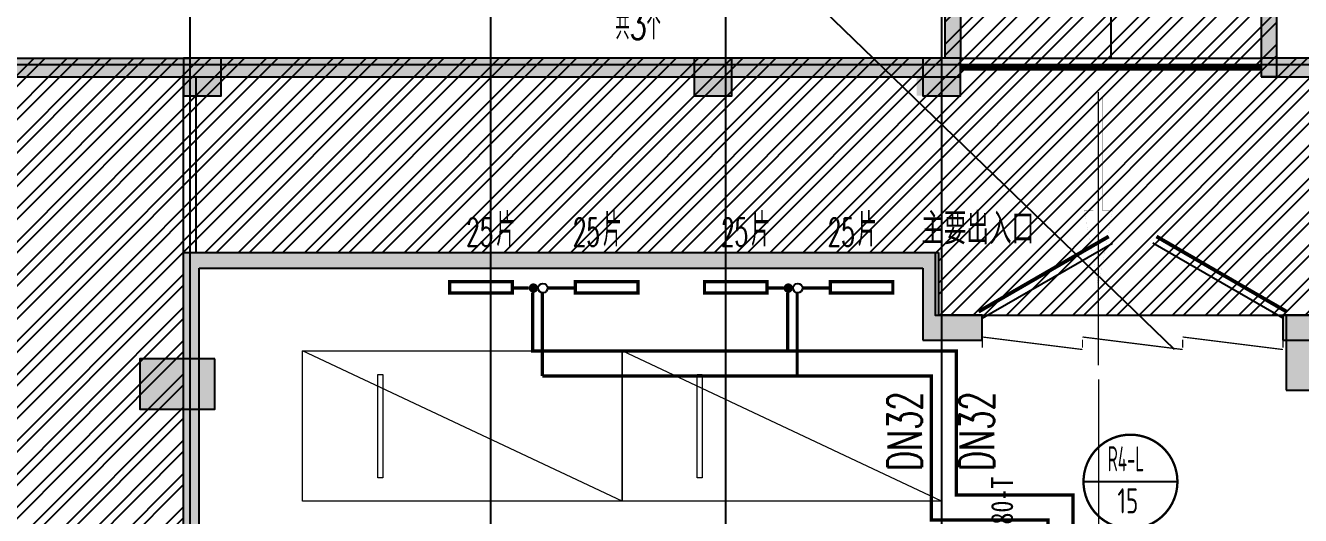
# Model space of a CAD drawing. Extents: x -888467 to -675969, y -675351 to -419232.
# Drawn here: x -839315 to -818960, y -610295 to -602476 of the extents above; entities that cross this region are included whole.
import ezdxf
from ezdxf.enums import TextEntityAlignment as Align

# ---------------------------------------------------------------- set-up
doc = ezdxf.new("R2010")
doc.units = 0
doc.header["$LTSCALE"] = 1000
doc.linetypes.add('DASH', pattern=[0.35, 0.25, -0.1])
doc.layers.get('0').update_dxf_attribs({"linetype": 'CONTINUOUS'})
for name, color, linetype in [('0-供暖管道管径标注', 4, 'CONTINUOUS'), ('2-房间名称', 7, 'CONTINUOUS'), ('3-建筑', 7, 'CONTINUOUS'), ('3-淡显', 8, 'CONTINUOUS'), ('DIM_IDEN', 3, 'CONTINUOUS'), ('DIM_LEAD', 3, 'CONTINUOUS'), ('DOTE', 252, 'CONTINUOUS'), ('H-fujian', 7, 'CONTINUOUS'), ('PIPE-暖供水', 3, 'CONTINUOUS'), ('PIPE-暖回支管', 4, 'DASH'), ('PIPE-暖回水', 1, 'DASH'), ('PUB_HATCH', 8, 'CONTINUOUS'), ('TEXT-散热器', 7, 'CONTINUOUS'), ('TH-散热器', 4, 'CONTINUOUS'), ('VPIPE-暖供水', 3, 'CONTINUOUS'), ('VPIPE-暖回水', 2, 'DASH'), ('公用-影线', 8, 'CONTINUOUS'), ('建筑-墙体', 2, 'CONTINUOUS'), ('建筑-柱子', 2, 'CONTINUOUS'), ('建筑层', 253, 'CONTINUOUS'), ('抗震支吊架', 2, 'CONTINUOUS'), ('结构柱子', 253, 'CONTINUOUS'), ('覆土', 7, 'CONTINUOUS')]:
    doc.layers.add(name, color=color, linetype=linetype)
doc.layers.add('3-深度淡显', color=252, linetype='CONTINUOUS', lineweight=0)
doc.styles.add('_TCH_DIM', font='simplex.shx', dxfattribs={"width": 0.6, "bigfont": 'gbcbig.shx'})
doc.styles.add('_THVAC_DIM', font='simplex.shx', dxfattribs={"width": 0.8, "height": 3.5, "bigfont": 'gbcbig.shx'})
doc.styles.add('kzcad', font='', dxfattribs={"width": 0.8})
doc.styles.get("Standard").update_dxf_attribs({"font": 'GBENOR', "bigfont": 'GBCBIG'})
doc.styles.add('设备标注', font='simplex.shx', dxfattribs={"width": 0.7058823529411765, "bigfont": 'gbcbig.shx'})
doc.styles.get('kzcad').set_extended_font_data('SimSun')

# ---------------------------------------------------------------- blocks, each defined once
blk = doc.blocks.new('*U117')
at = {"layer": 'H-fujian', "color": 30, "const_width": 20}
blk.add_lwpolyline([(-4873.906009129016, -3672.561507411954), (-3273.906009129227, -3672.561507411955), (-3273.906009129227, -3872.56150741189), (-4873.906009129016, -3872.56150741189)], close=True, dxfattribs=at)
blk.add_lwpolyline([(-3273.906009129227, -3872.56150741189), (-4873.906009129016, -3672.561507411954)], dxfattribs=at)
blk = doc.blocks.new('_FZH')
blk.add_lwpolyline([(-0.5, -0.5), (0.5, -0.5), (0.5, 0.5), (-0.5, 0.5)], close=True)
at = {"layer": 'PUB_HATCH'}
blk.add_solid([(-0.5, -0.5), (0.5, -0.5), (-0.5, 0.5), (0.5, 0.5)], dxfattribs=at)
blk = doc.blocks.new('A$C10362422')
at = {"layer": '公用-影线'}
for points in [[(12572.93921361031, 17526.34491122887), (12572.93921361031, 3326.3449112284), (12822.93921361031, 3326.3449112284), (12822.93921361031, 17526.34491122887)], [(7522.939213610487, 3626.3449112284), (7772.939213610487, 3626.3449112284), (7772.939213610429, 8676.3449112284), (7522.939213610429, 8676.3449112284)]]:
    blk.add_hatch(color=256, dxfattribs=at).paths.add_polyline_path(points)
at = {"layer": '建筑-墙体'}
for p, q in [((12572.93921361031, 17526.34491122887), (12572.93921361031, 3326.3449112284)), ((12822.93921361031, 17526.34491122887), (12822.93921361031, 3326.3449112284)), ((7522.939213610429, 9376.3449112284), (7522.939213611477, 3626.344911205117)), ((7772.939213610429, 8426.3449112284), (7772.939213612408, 3626.344911205117)), ((12822.93921361031, 3326.3449112284), (12572.93921361031, 3326.3449112284))]:
    blk.add_line(p, q, dxfattribs=at)
at = {"layer": '覆土'}
blk.add_line((10172.93921361095, 8426.344911228167), (10172.93921360659, 3626.341451190179), dxfattribs=at)
at = {"layer": '建筑-柱子', "xscale": 600, "yscale": 600, "zscale": 600, "rotation": 90}
blk.add_blockref('_FZH', (7472.939213610429, 3326.3449112284), dxfattribs=at)
blk = doc.blocks.new('$DorLib2D$00000207')
at = {"color": 0}
for p, q in [((-0.5000000000014211, 0.03125000000030109), (-0.0669872981058921, 0.2812500000022036)), ((0.5000000000075513, 0.03125000000172751), (0.0669872981120232, 0.2812500000036309))]:
    blk.add_line(p, q, dxfattribs=at)
at = {"color": 0, "const_width": 0.0125}
for points in [[(-0.5125000000014195, 0.05290063509490839), (-0.07948729810591804, 0.3029006350968206)], [(0.5125000000075497, 0.0529006350963348), (0.07948729811205002, 0.3029006350982462)]]:
    blk.add_lwpolyline(points, dxfattribs=at)
blk = doc.blocks.new('$DorLib2D$00000213')
at = {"color": 0, "linetype": 'DASH', "const_width": 0.02}
blk.add_lwpolyline([(0.5, 3.552713678800501e-15), (-0.5, 3.552713678800501e-15)], dxfattribs=at)
blk = doc.blocks.new('A$C2B1B7B0A')
at = {"layer": '结构柱子'}
h = blk.add_hatch(color=253, dxfattribs=at)
h.dxf.hatch_style = 1
h.paths.add_polyline_path([(31899.99747396796, 46499.99808127992), (31299.99747396796, 46499.99808127992), (31299.99747396796, 45899.99808127992), (31899.99747396796, 45899.99808127992)])
h = blk.add_hatch(color=253, dxfattribs=at)
h.dxf.hatch_style = 1
h.paths.add_polyline_path([(40049.99748096778, 46499.99808127992), (39449.99748096778, 46499.99808127992), (39449.99748096778, 45899.99808127992), (40049.99748096778, 45899.99808127992)])
h = blk.add_hatch(color=253, dxfattribs=at)
h.dxf.hatch_style = 1
h.paths.add_polyline_path([(43699.99747396796, 46499.99808127992), (42999.9974741505, 46499.99203820666), (42999.9974741505, 45899.99203820666), (43699.99747396796, 45899.99808127992)])
h = blk.add_hatch(color=253, dxfattribs=at)
h.dxf.hatch_style = 1
h.paths.add_polyline_path([(48899.99747951259, 41200.10721320403), (49299.99747951259, 41200.10721320403), (49299.99747951259, 42399.99461114081), (48899.99747951259, 42399.99461114081)])
h = blk.add_hatch(color=253, dxfattribs=at)
h.dxf.hatch_style = 1
h.paths.add_polyline_path([(30599.99747522967, 41699.99807229475), (30599.99747522967, 40899.99807229475), (31799.99747522967, 40899.99807229475), (31799.99747522967, 41699.99807229475)])
at = {"layer": '结构柱子', "color": 253}
for points in [[(31899.99747396796, 46499.99808127992), (31299.99747396796, 46499.99808127992), (31299.99747396796, 45899.99808127992), (31899.99747396796, 45899.99808127992)], [(40049.99748096778, 46499.99808127992), (39449.99748096778, 46499.99808127992), (39449.99748096778, 45899.99808127992), (40049.99748096778, 45899.99808127992)], [(43699.99747396796, 46499.99808127992), (43099.99747396796, 46499.99808127992), (43099.99747396796, 45899.99808127992), (43699.99747396796, 45899.99808127992)], [(48899.99747951259, 41200.10721320403), (49299.99747951259, 41200.10721320403), (49299.99747951259, 42399.99461114081), (48899.99747951259, 42399.99461114081)], [(31799.99747522967, 41699.99807229475), (30599.99747522967, 41699.99807229475), (30599.99747522967, 40899.99807229475), (31799.99747522967, 40899.99807229475)]]:
    blk.add_lwpolyline(points, close=True, dxfattribs=at)

msp = doc.modelspace()

# ---------------------------------------------------------------- hatches: boundary and pattern name
at = {"layer": '3-淡显'}
for points in [[(-844890.3902220107, -602996.5770035463), (-844890.3902220109, -603296.5770035463), (-836690.3902234356, -603296.5770035535), (-836690.3902234351, -602996.5770035535)], [(-836690.390226311, -603296.5770035535), (-824390.390308179, -603296.5771804098), (-824390.3903038655, -602996.5771804114), (-836690.3902219974, -602996.5770035535)], [(-812340.3902186346, -602996.5773536721), (-819590.3903038655, -602996.5772494285), (-819590.390308179, -603296.5772494271), (-812490.3902200945, -603296.5773515152), (-812357.0568862774, -603196.5773534568)], [(-836790.390223437, -606096.5787445691), (-836540.3902234451, -606346.578780439), (-824990.3902279055, -606346.5804377787), (-824740.3902279367, -606096.5804736549)], [(-836623.7235567446, -610613.2436845305), (-836540.3902234451, -610496.5770249525), (-836540.3902234451, -606346.578780439), (-836790.390223437, -606096.5787445691), (-836790.3902234354, -610596.5770036862)], [(-824740.3902279367, -606096.5804736549), (-824990.3902279055, -606346.5804377787), (-824990.390227762, -607496.5804377699), (-824740.3902278119, -607096.5804736472)], [(-824990.390227762, -607496.5804377699), (-824040.3905016519, -607496.5805740831), (-824040.390444255, -607096.5805740957), (-824740.3902278119, -607096.5804736472)], [(-816415.390197345, -607096.581668226), (-819240.390444255, -607096.5812628618), (-819240.3905016521, -607496.5812628476), (-816540.3902117314, -607496.5816502825), (-816415.3902144737, -607329.9142597977)]]:
    msp.add_hatch(color=256, dxfattribs=at).paths.add_polyline_path(points)
h = msp.add_hatch(color=256, dxfattribs=at)
h.dxf.hatch_style = 1
h.paths.add_polyline_path([(-836190.3902333064, -602996.57700352), (-836790.3902333064, -602996.57700352), (-836790.3902333064, -603596.57700352), (-836190.3902333064, -603596.57700352)])
h = msp.add_hatch(color=256, dxfattribs=at)
h.dxf.hatch_style = 1
h.paths.add_polyline_path([(-828040.3902263066, -602996.57700352), (-828640.3902263066, -602996.57700352), (-828640.3902263066, -603596.57700352), (-828040.3902263066, -603596.57700352)])
h = msp.add_hatch(color=256, dxfattribs=at)
h.dxf.hatch_style = 1
h.paths.add_polyline_path([(-824390.3902333064, -602996.57700352), (-824990.3902333064, -602996.57700352), (-824990.3902333064, -603596.57700352), (-824390.3902333064, -603596.57700352)])
h = msp.add_hatch(color=256, dxfattribs=at)
h.dxf.hatch_style = 1
h.paths.add_polyline_path([(-837490.3902320447, -607796.5770125051), (-837490.3902320447, -608596.5770125051), (-836290.3902320447, -608596.5770125051), (-836290.3902320447, -607796.5770125051)])
at = {"layer": 'VPIPE-暖回水', "linetype": 'DASH'}
for points in [[(-831205.566366788, -606741.1390487086), (-831189.9729899766, -606739.5001187637), (-831175.0611185574, -606734.6549580318), (-831161.4824728661, -606726.8153232867), (-831149.8305048771, -606716.3238441856), (-831140.6144615042, -606703.6390487086), (-831134.2371280659, -606689.3153232867), (-831130.9772246354, -606673.9786834538), (-831130.9772246354, -606658.2994139635), (-831134.2371280659, -606642.9627741305), (-831140.6144615042, -606628.6390487086), (-831149.8305048771, -606615.9542532316), (-831161.4824728661, -606605.4627741305), (-831175.0611185574, -606597.6231393854), (-831189.9729899766, -606592.7779786536), (-831205.566366788, -606591.1390487086), (-831221.1597435994, -606592.7779786536), (-831236.0716150186, -606597.6231393854), (-831249.6502607099, -606605.4627741305), (-831261.3022286989, -606615.9542532316), (-831270.5182720718, -606628.6390487086), (-831276.8956055101, -606642.9627741305), (-831280.1555089406, -606658.2994139635), (-831280.1555089406, -606673.9786834538), (-831276.8956055101, -606689.3153232867), (-831270.5182720718, -606703.6390487086), (-831261.3022286989, -606716.3238441856), (-831249.6502607099, -606726.8153232867), (-831236.0716150186, -606734.6549580318), (-831221.1597435994, -606739.5001187637)], [(-827137.5328574944, -606741.1390487086), (-827121.9394806831, -606739.5001187637), (-827107.0276092638, -606734.6549580318), (-827093.4489635725, -606726.8153232867), (-827081.7969955836, -606716.3238441856), (-827072.5809522106, -606703.6390487086), (-827066.2036187723, -606689.3153232867), (-827062.9437153419, -606673.9786834538), (-827062.9437153419, -606658.2994139635), (-827066.2036187723, -606642.9627741305), (-827072.5809522106, -606628.6390487086), (-827081.7969955836, -606615.9542532316), (-827093.4489635725, -606605.4627741305), (-827107.0276092638, -606597.6231393854), (-827121.9394806831, -606592.7779786536), (-827137.5328574944, -606591.1390487086), (-827153.1262343058, -606592.7779786536), (-827168.0381057251, -606597.6231393854), (-827181.6167514164, -606605.4627741305), (-827193.2687194053, -606615.9542532316), (-827202.4847627783, -606628.6390487086), (-827208.8620962165, -606642.9627741305), (-827212.121999647, -606658.2994139635), (-827212.121999647, -606673.9786834538), (-827208.8620962165, -606689.3153232867), (-827202.4847627783, -606703.6390487086), (-827193.2687194053, -606716.3238441856), (-827181.6167514164, -606726.8153232867), (-827168.0381057251, -606734.6549580318), (-827153.1262343058, -606739.5001187637)]]:
    msp.add_hatch(color=256, dxfattribs=at).paths.add_polyline_path(points)
at = {"layer": '建筑层'}
h = msp.add_hatch(dxfattribs=at)
h.set_pattern_fill('金属', color=253, scale=150)
h.set_pattern_definition([(45, (-2314792.505010569, -1671847.721043272), (-265.1650429449553, 265.1650429449553), []), (45, (-2314615.728315569, -1671847.721043272), (-265.1650429449553, 265.1650429449553), [])])
h.paths.add_polyline_path([(-868090.3902336054, -649496.5770177266), (-844790.3902330645, -649496.5770192549), (-844790.3902324087, -639496.5770177192), (-839040.3902362599, -639496.5771424642), (-839040.3902419091, -613746.5769959255), (-836790.39023715, -613746.5771206685), (-836790.3891394313, -606096.5788834826), (-824740.3902336592, -606096.5804878199), (-824740.3903771371, -607096.5804878059), (-812490.3902264121, -607096.580489334), (-812490.3901674612, -602996.577365685), (-819340.3902381936, -602996.577365685), (-819340.3902381936, -594614.9162891326), (-826602.5513934023, -594614.9162891326), (-826402.4989036873, -594750.8699993754), (-826117.7166354209, -594975.5862956941), (-825921.1172791659, -595155.866866143), (-825689.1751380777, -595401.0945900641), (-825498.532187772, -595635.7570169754), (-825320.0987386289, -595891.0361467849), (-825150.3354194595, -596178.0404092076), (-824981.5499775563, -596528.2041910526), (-824864.5060367014, -596834.6825816855), (-824690.390238496, -597092.7210432678), (-824717.4139332543, -597391.1151668855), (-824690.3902384473, -597546.5769945185), (-824660.1198306717, -597787.5387592604), (-824640.3902381933, -597967.7210432724), (-824640.7317678824, -598142.6985615741), (-824640.3902381933, -598196.5769961597), (-824640.3902381933, -602996.5769961597), (-868090.39023915, -602996.5769961597)])
h.paths.add_polyline_path([(-844290.390238178, -631696.5770176896), (-850690.3902288028, -631696.5770176896), (-850690.3902287786, -628746.5759311772), (-844290.3902381537, -628746.5759311772)], flags=16)
h.paths.add_polyline_path([(-844290.39024134, -610796.5770176821), (-850690.390228915, -610796.5770176821), (-850690.3902288913, -613746.5769918598), (-844290.3902413163, -613746.5769918598)], flags=16)

# ---------------------------------------------------------------- linework, layer by layer
at = {"layer": '3-建筑'}
for p, q in [((-844890.3902220107, -602996.5770035463), (-836690.3902234351, -602996.5770035535)), ((-824390.3903038655, -602996.5771804114), (-836690.3902219974, -602996.5770035535)), ((-824440.3921955395, -603096.5770036122), (-819590.390232305, -603096.5787044587)), ((-824390.390308179, -603296.5771804098), (-824390.3903038655, -602996.5771804114)), ((-824390.3902323479, -602996.5769819901), (-819590.3902323497, -602996.5769819901)), ((-812340.3902186346, -602996.5773536721), (-819590.3903038655, -602996.5772494285)), ((-819590.3903038655, -602996.5772494285), (-819590.390308179, -603296.5772494271)), ((-844890.3902220109, -603296.5770035463), (-836690.3902234356, -603296.5770035535)), ((-836790.3902234375, -606096.578744571), (-836790.3902234375, -603296.5770035535)), ((-836690.390226311, -603296.5770035535), (-824390.390308179, -603296.5771804098)), ((-836590.3902234368, -606096.5787732676), (-836590.3902234368, -603296.5770049912)), ((-819590.390308179, -603296.5772494271), (-812490.3902200945, -603296.5773515152)), ((-836790.390223437, -606096.5787445691), (-824740.3902279367, -606096.5804736549)), ((-836790.3902234354, -610596.5770036862), (-836790.390223437, -606096.5787445691)), ((-824740.3902279367, -606096.5804736549), (-824740.3902278119, -607096.5804736472)), ((-836540.3902234451, -606346.578780439), (-824990.3902279055, -606346.5804377787)), ((-836540.3902234451, -610496.5770249525), (-836540.3902234451, -606346.578780439)), ((-824990.3902279055, -606346.5804377787), (-824990.390227762, -607496.5804377699)), ((-824040.390444255, -607096.5805740957), (-824740.3902278119, -607096.5804736472)), ((-824040.3905016519, -607496.5805740831), (-824040.390444255, -607096.5805740957)), ((-819240.390444255, -607096.5812628618), (-819240.3905016521, -607496.5812628476)), ((-816415.390197345, -607096.581668226), (-819240.390444255, -607096.5812628618)), ((-824990.390227762, -607496.5804377699), (-824040.3905016519, -607496.5805740831)), ((-819240.3905016521, -607496.5812628476), (-816540.3902117314, -607496.5816502825))]:
    msp.add_line(p, q, dxfattribs=at)
at = {"layer": '3-建筑', "color": 7}
msp.add_lwpolyline([(-729090.3902336257, -639496.5770178218), (-839040.3902328964, -639496.5770035516), (-839040.3902328797, -621146.5769979176), (-839040.3902327737, -620996.5769979176), (-839040.3902327383, -620946.5769979176), (-836790.3902242868, -620946.5773168621), (-836790.3902318801, -619246.5770036816), (-839040.3902315595, -619246.5770015931), (-839040.3902360655, -613746.5769817559), (-830540.3902247245, -613746.5769817559), (-830540.3902246947, -617046.5770037081), (-828640.3902275958, -617046.5770037081), (-828640.3902275958, -616996.5770037081), (-824990.3902345956, -616997.57700352), (-824990.3902234174, -616597.7210291028), (-824990.3902241471, -610746.5786626437), (-836790.3902247245, -610746.5786626437), (-836790.390224742, -606096.5787445698), (-824790.3902292259, -606096.5804664819), (-824790.3902291011, -607096.5804664735), (-812240.3902218603, -607096.5804680753)], dxfattribs=at)
at = {"layer": '3-淡显'}
for p, q in [((-836190.3902333064, -602996.57700352), (-836790.3902333064, -602996.57700352)), ((-836790.3902333064, -602996.57700352), (-836790.3902333064, -603596.57700352)), ((-836190.3902333064, -603596.57700352), (-836190.3902333064, -602996.57700352)), ((-828040.3902263066, -602996.57700352), (-828640.3902263066, -602996.57700352)), ((-828640.3902263066, -602996.57700352), (-828640.3902263066, -603596.57700352)), ((-828040.3902263066, -603596.57700352), (-828040.3902263066, -602996.57700352)), ((-824390.3902333064, -602996.57700352), (-824990.3902333064, -602996.57700352)), ((-824990.3902333064, -602996.57700352), (-824990.3902333064, -603596.57700352)), ((-824390.3902333064, -603596.57700352), (-824390.3902333064, -602996.57700352)), ((-836790.3902333064, -603596.57700352), (-836190.3902333064, -603596.57700352)), ((-828640.3902263066, -603596.57700352), (-828040.3902263066, -603596.57700352)), ((-824990.3902333064, -603596.57700352), (-824390.3902333064, -603596.57700352)), ((-836290.3902320447, -607796.5770125051), (-837490.3902320447, -607796.5770125051)), ((-837490.3902320447, -607796.5770125051), (-837490.3902320447, -608596.5770125051)), ((-836290.3902320447, -608596.5770125051), (-836290.3902320447, -607796.5770125051)), ((-837490.3902320447, -608596.5770125051), (-836290.3902320447, -608596.5770125051))]:
    msp.add_line(p, q, dxfattribs=at)
at = {"layer": '3-深度淡显'}
for p, q in [((-822190.3892482463, -603540.7210291028), (-822190.3892482463, -607896.57870459)), ((-829790.3908490469, -610068.5797863763), (-834890.3905404396, -607668.5791305832)), ((-824690.3905402895, -610068.5804421706), (-829790.3902316822, -607668.5797863775))]:
    msp.add_line(p, q, dxfattribs=at)
at = {"layer": '3-深度淡显', "const_width": 0.75}
msp.add_lwpolyline([(-822115.3892482347, -603632.9089655508), (-822265.3892482347, -603632.9089655499), (-822265.3892482445, -605432.908965552), (-822415.389248247, -605432.908965552), (-822190.3892482463, -606632.908965575), (-821965.3892482535, -605432.9089655534), (-822115.3892482535, -605432.908965552), (-822115.3892482535, -603632.9089655508)], dxfattribs=at)
at = {"layer": '3-深度淡显'}
for points in [[(-834890.3908490487, -610068.579130582), (-834890.3905404396, -607668.5791305832), (-829790.3905404378, -607668.5797863775), (-829790.3908490469, -610068.5797863763)], [(-829790.3905402913, -610068.5797863763), (-829790.3902316822, -607668.5797863775), (-824690.3902316806, -607668.5804421718), (-824690.3905402895, -610068.5804421706)], [(-833690.3908008768, -609693.9539063361), (-833690.3905886118, -608043.204663438), (-833610.0499369898, -608043.204673769), (-833610.0501492547, -609693.953916667)], [(-828590.3904921194, -609693.9545621304), (-828590.3902798542, -608043.2053192323), (-828510.0496282321, -608043.2053295632), (-828510.0498404973, -609693.9545724613)]]:
    msp.add_lwpolyline(points, close=True, dxfattribs=at)
msp.add_lwpolyline([(-822185.9833321183, -608126.473422756), (-822189.3558992685, -628670.5928810586, 0.4142616451745926), (-816189.3559801162, -634671.5778540273), (-746232.0753384084, -634669.1114873586)], format="xyb", dxfattribs=at)
at = {"layer": 'DIM_IDEN', "color": 7}
msp.add_line((-820924.4621768605, -609755.4737223207), (-822424.4621768605, -609755.4737223207), dxfattribs=at)
at = {"layer": 'DIM_IDEN', "color": 7, "const_width": 37.5}
msp.add_lwpolyline([(-820924.4621768605, -609755.4737223207, 1), (-822424.4621768605, -609755.4737223207, 1)], format="xyb", close=True, dxfattribs=at)
at = {"layer": 'DIM_LEAD', "color": 1}
msp.add_line((-820973.0584274644, -607646.5787087416), (-826728.0953414468, -602083.4058298669), dxfattribs=at)
msp.add_line((-820973.0584274644, -607646.5787087416), (-826728.0953414468, -602083.4058298669), dxfattribs=at)
at = {"layer": 'DOTE', "color": 251}
for p, q in [((-836690.3902329472, -598065.9162769928), (-836690.3902272331, -646590.9958303885)), ((-831890.3902329472, -598065.9162764829), (-831890.3902272331, -646590.9958298786)), ((-828140.3902329472, -598065.916276148), (-828140.3902272331, -646590.9958295438)), ((-824690.3902329472, -598065.9162757178), (-824690.3902272331, -646590.9958291135)), ((-872297.4522964354, -603096.5804419825), (-724690.3902247343, -603096.5804421171))]:
    msp.add_line(p, q, dxfattribs=at)
at = {"layer": 'PIPE-暖供水', "linetype": 'Continuous', "const_width": 52.5}
for points in [[(-831216.1396907202, -606739.6894822663), (-831216.13969072, -607668.5796226071), (-824454.2587097881, -607668.5796226071), (-824454.2587097881, -609968.1400907539), (-822591.8151845464, -609968.1400907539), (-822591.8151845464, -611498.637283762)], [(-827148.1061814267, -606739.6894822663), (-827148.1061814264, -607668.5796226071)]]:
    msp.add_lwpolyline(points, dxfattribs=at)
at = {"layer": 'PIPE-暖回支管', "linetype": 'DASH', "const_width": 52.5}
for points in [[(-831280.566366788, -606666.1390487195), (-831542.9907192367, -606666.1390487822)], [(-830980.1626605466, -606666.1390484585), (-830536.1416379844, -606666.1390485212)], [(-827212.5328574944, -606666.1390487195), (-827474.9572099431, -606666.1390487822)], [(-826912.129151253, -606666.1390484585), (-826468.1081286909, -606666.1390485212)]]:
    msp.add_lwpolyline(points, dxfattribs=at)
at = {"layer": 'PIPE-暖回水', "linetype": 'DASH', "const_width": 52.5}
for points in [[(-831064.0052377146, -606739.2820482054), (-831064.0052377146, -608068.5796226071)], [(-826995.971728421, -606739.2820482054), (-826995.971728421, -608068.5796226071)], [(-831064.0052377146, -608068.5796226071), (-824854.2587097881, -608068.5796226071), (-824854.2587097881, -610368.1400907539), (-822991.8151845464, -610368.1400907539), (-822991.8151845464, -611998.637283762)]]:
    msp.add_lwpolyline(points, dxfattribs=at)
at = {"layer": 'TH-散热器', "const_width": 52.5}
for points in [[(-831542.9907192521, -606745.4280288822), (-832542.9907192521, -606745.4280290371), (-832542.9907192212, -606563.3342473176), (-831542.9907192212, -606563.3342471628)], [(-830536.1416380001, -606563.3342469016), (-829536.1416380001, -606563.3342470564), (-829536.1416379692, -606745.4280287758), (-830536.1416379692, -606745.428028621)], [(-827474.9572099586, -606745.4280288822), (-828474.9572099586, -606745.4280290371), (-828474.9572099276, -606563.3342473176), (-827474.9572099276, -606563.3342471628)], [(-826468.1081287066, -606563.3342469016), (-825468.1081287066, -606563.3342470564), (-825468.1081286756, -606745.4280287758), (-826468.1081286756, -606745.428028621)]]:
    msp.add_lwpolyline(points, close=True, dxfattribs=at)
at = {"layer": 'VPIPE-暖供水', "linetype": 'Continuous'}
for centre in [(-831055.1626605466, -606666.1390484585), (-826987.129151253, -606666.1390484585)]:
    msp.add_circle(centre, 75, dxfattribs=at)

# ---------------------------------------------------------------- block references
msp.add_blockref('A$C2B1B7B0A', (-868090.3877072744, -649496.5750847999))
at = {"layer": '3-建筑'}
for name, p, xscale, yscale, zscale, rotation in [('$DorLib2D$00000213', (-821990.3903060274, -603146.5772149188), 4800, -4800, 300, 359.9999991761676), ('$DorLib2D$00000207', (-821640.390472943, -607296.5809184771), -4800, 4800, -4800, 359.9999917784787)]:
    msp.add_blockref(name, p, dxfattribs=dict(at, xscale=xscale, yscale=yscale, zscale=zscale, rotation=rotation))
at = {"layer": '3-深度淡显'}
msp.add_blockref('A$C10362422', (-832163.3294459602, -606622.9218932185), dxfattribs=at)
at = {"layer": 'H-fujian', "rotation": 180.0000000000679}
for p in [(-827314.2965036017, -611319.1401405096), (-825714.2965036018, -611319.1401405077), (-824114.296503601, -611319.1401405059)]:
    msp.add_blockref('*U117', p, dxfattribs=at)

# ---------------------------------------------------------------- texts
at = {"layer": '0-供暖管道管径标注', "color": 251, "style": '设备标注', "width": 0.65}
for p in [(-825004.9906768085, -609587.2995145562), (-823851.3789449366, -609587.2995145562)]:
    msp.add_text('DN32', height=550, rotation=90, dxfattribs=at).set_placement(p)
at = {"layer": '2-房间名称'}
msp.add_text('主要出入口', height=500, dxfattribs=at).set_placement((-825012.9198404853, -605967.6221277709))
at = {"layer": 'DIM_IDEN', "color": 7}
for s, width, p, p2 in [('R4-L', 0.6118465231464392, (-822037.7460499788, -609589.5852900939), (-821456.4918529897, -609589.5852900939)), ('15', 0.9123314504349926, (-821881.907599563, -610261.5874852539), (-821549.9949232391, -610261.5874852539))]:
    msp.add_text(s, height=400, dxfattribs=dict(at, width=width)).set_placement(p, p2, align=Align.FIT)
at = {"layer": 'DIM_LEAD', "color": 7, "style": '_TCH_DIM', "width": 0.7058823529411765}
msp.add_text('共3个', height=446.25, dxfattribs=at).set_placement((-829896.6147626238, -602697.1321902205))
at = {"layer": 'TEXT-散热器', "style": '_THVAC_DIM'}
for s, height, width, p in [('25', 446.25, 0.5647058823529412, (-832279.6409756393, -605998.4247156105, -900)), ('片', 525, 0.8, (-831799.6409756393, -605998.4247156105, -900)), ('25', 446.25, 0.5647058823529412, (-830576.3636749074, -605998.4247153495, 1700)), ('片', 525, 0.8, (-830096.3636749074, -605998.4247153495, 1700)), ('25', 446.25, 0.5647058823529412, (-828211.6074663458, -605998.4247156105, -900)), ('片', 525, 0.8, (-827731.6074663458, -605998.4247156105, -900)), ('25', 446.25, 0.5647058823529412, (-826508.3301656138, -605998.4247153495, 1700)), ('片', 525, 0.8, (-826028.3301656138, -605998.4247153495, 1700))]:
    msp.add_text(s, height=height, dxfattribs=dict(at, width=width)).set_placement(p)
at = {"layer": '抗震支吊架', "color": 2, "style": 'kzcad', "width": 0.8}
msp.add_text('CNS-DN80-T', height=350, rotation=89.88538766144165, dxfattribs=at).set_placement((-823552.684528807, -610630.0632986613), align=Align.CENTER)

doc.saveas('drawing.dxf')
